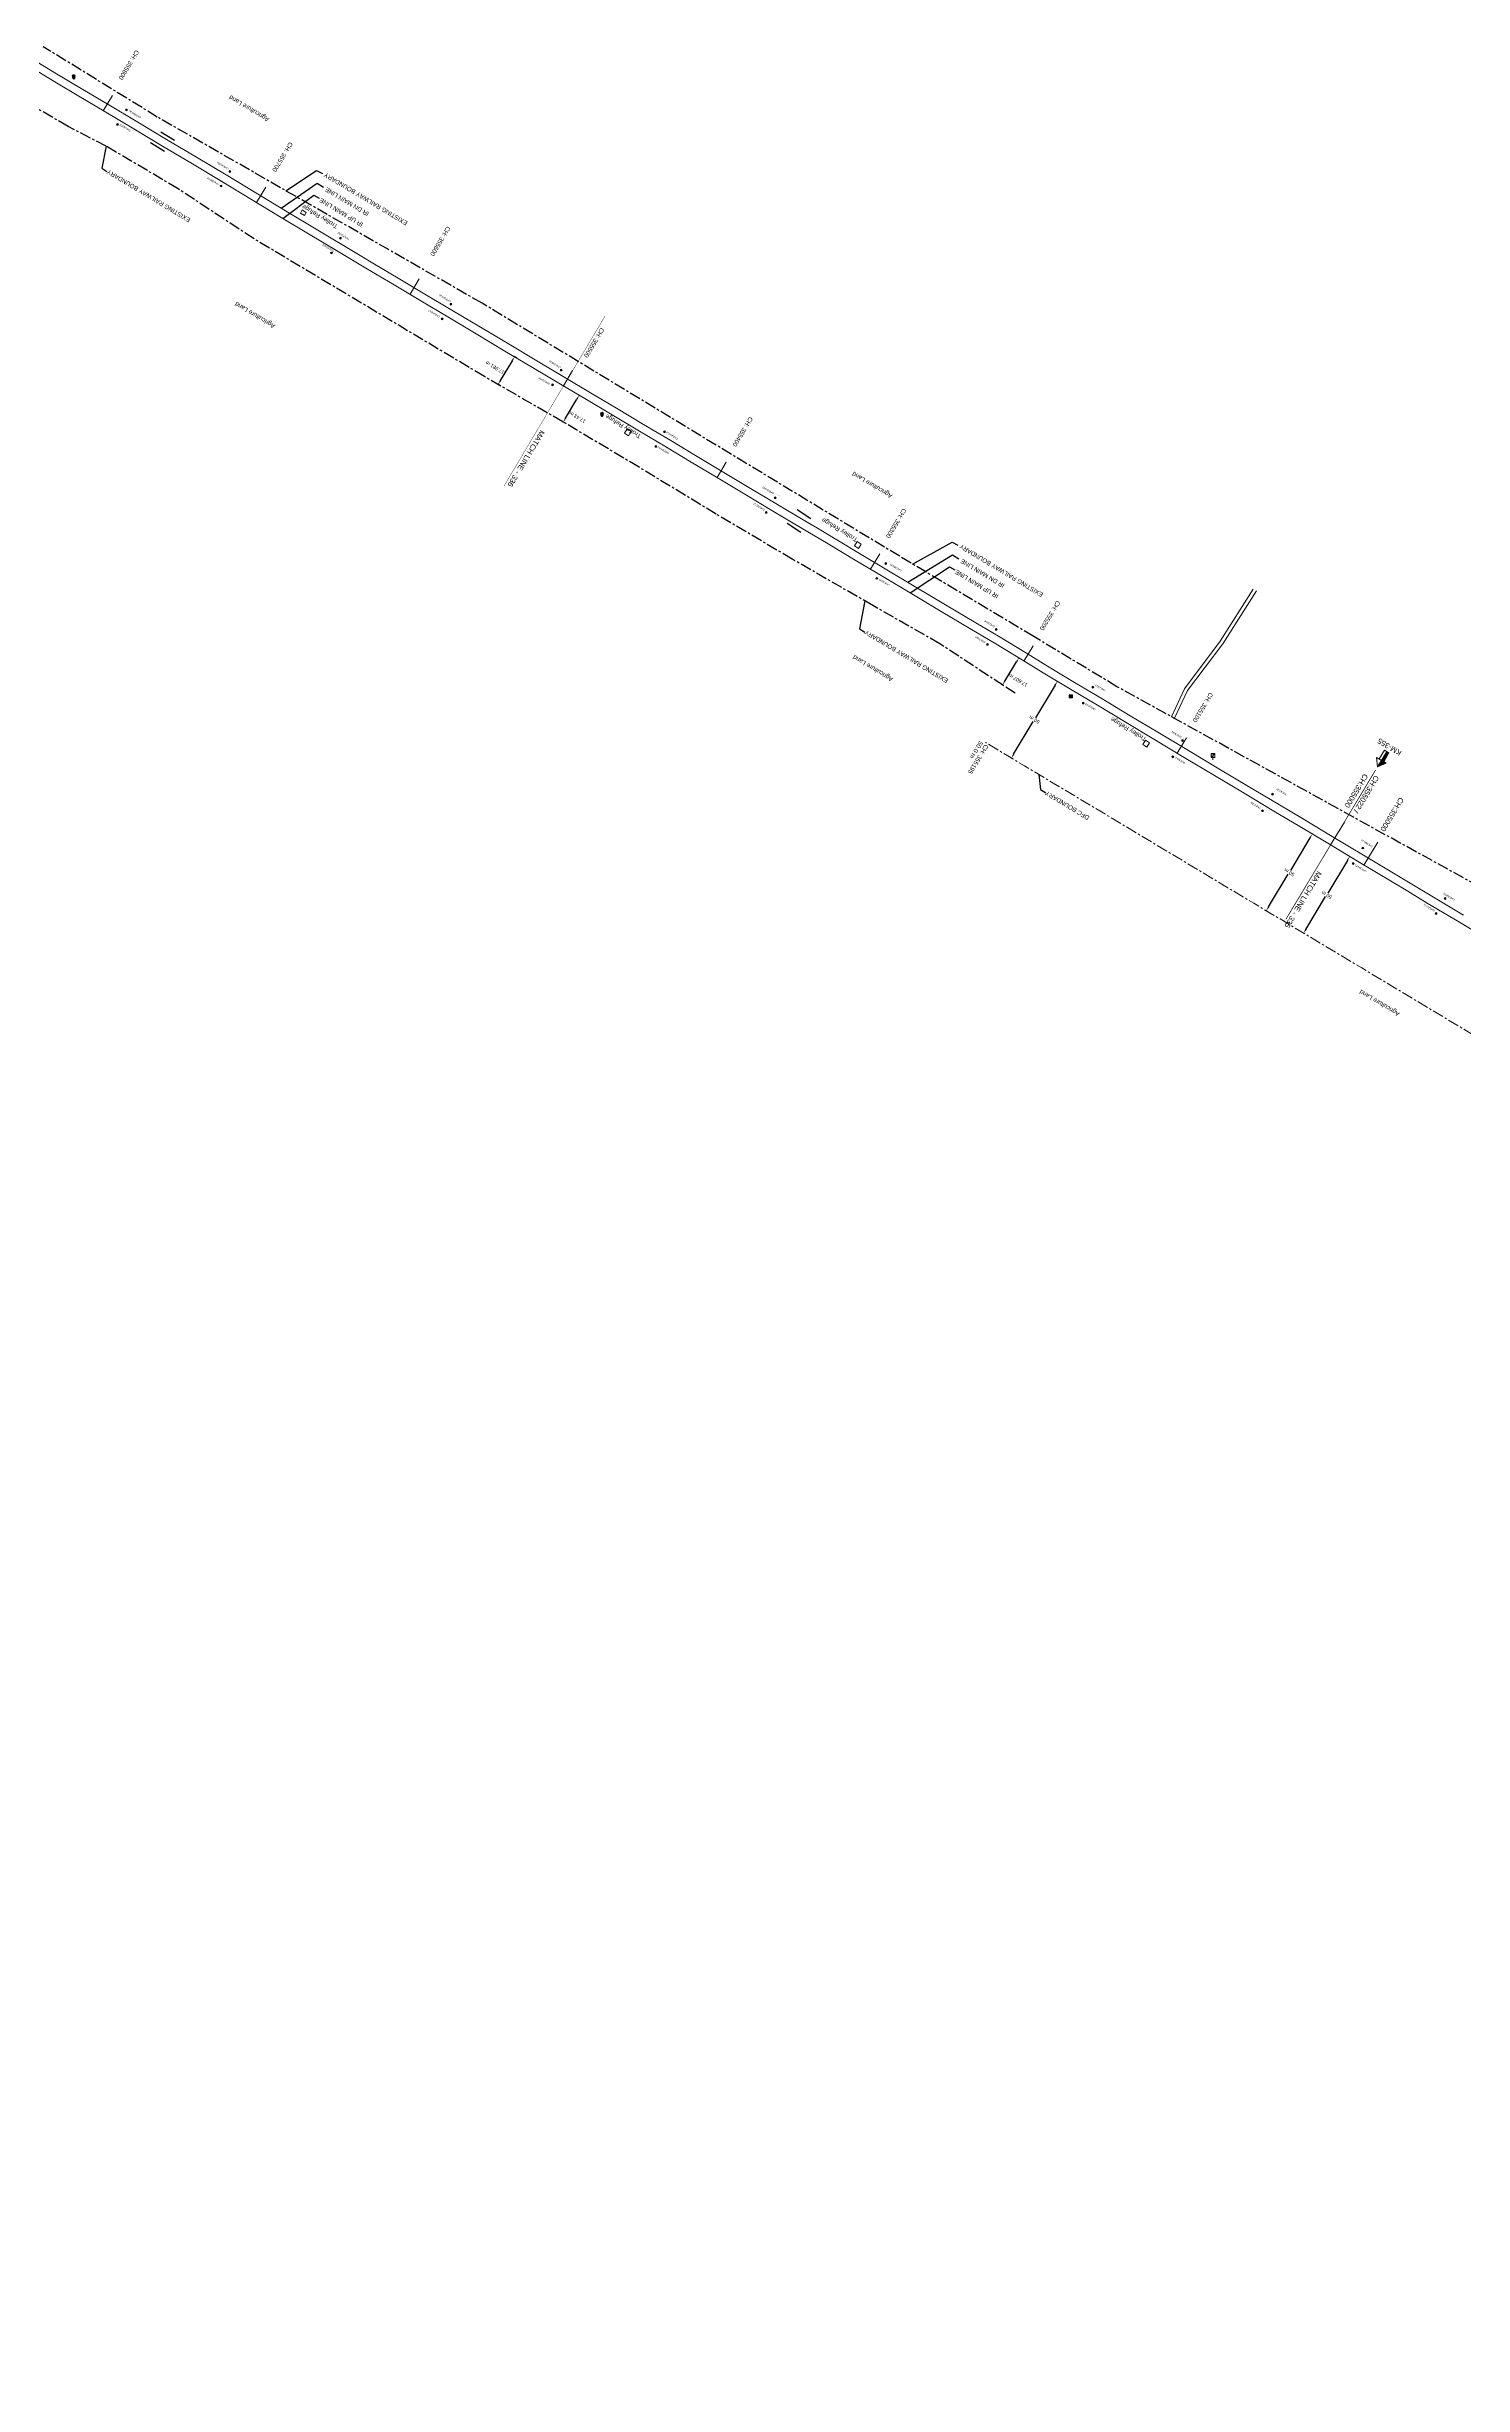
# Model space of a CAD drawing. Header units: metres. Extents: x 593168 to 611286, y 3401475 to 3412398.
# Drawn here: x 597674 to 598466, y 3408361 to 3409669 of the extents above; entities that cross this region are included whole.
import ezdxf
from ezdxf.enums import TextEntityAlignment as Align

# ---------------------------------------------------------------- set-up
doc = ezdxf.new("R2010")
doc.units = ezdxf.units.M
doc.header["$MEASUREMENT"] = 0
doc.linetypes.add('CENTER', pattern=[2, 1.25, -0.25, 0.25, -0.25])
doc.linetypes.add('PHANTOM2', pattern=[1.25, 0.625, -0.125, 0.125, -0.125, 0.125, -0.125])
doc.layers.get('Defpoints').update_dxf_attribs({"lineweight": 0})
for name, color, linetype, lineweight in [('Bench_Mark', 7, 'Continuous', 0), ('Cart Track', 34, 'Continuous', 0), ('DFCC BOUNDARY', 6, 'CENTER', 0), ('Existing IR Chainage', 7, 'Continuous', 0), ('Existing IR Track', 143, 'Continuous', 0), ('KM STONE', 7, 'Continuous', 0), ('OHE MAST', 8, 'Continuous', 0), ('OHE MAST TEXT', 8, 'Continuous', 0), ('Side Details', 251, 'Continuous', 0), ('Sign Board', 251, 'Continuous', 0), ('Text1', 251, 'Continuous', 0), ('Trolley Stand', 251, 'Continuous', 0), ('WL', 7, 'Continuous', 0)]:
    doc.layers.add(name, color=color, linetype=linetype, lineweight=lineweight)
doc.layers.add('Existing Railway Boundary', color=7, linetype='CENTER')
doc.layers.add('MATCH LINE', color=7, linetype='Continuous')
doc.styles.add('CUT-FILL', font='cut-fill.shx', dxfattribs={"height": 2})
doc.styles.get("Standard").update_dxf_attribs({"font": 'arial.ttf'})
doc.styles.add('Style-Arial', font='arial.ttf')
doc.dimstyles.new('ISO-25', dxfattribs={"dimtxt": 2.5, "dimasz": 2.5, "dimexe": 1.25, "dimexo": 0.625, "dimtad": 1, "dimtxsty": 'Standard', "dimcen": 2.5, "dimadec": 0, "dimazin": 0, "dimtfac": 1, "dimtmove": 0, "dimatfit": 3, "dimfxl": 1, "dimarcsym": 0})
doc.dimstyles.get("Standard").update_dxf_attribs({"dimtxt": 0.18, "dimasz": 0.18, "dimexe": 0.18, "dimexo": 0.0625, "dimgap": 0.09, "dimtad": 0, "dimtih": 1, "dimtoh": 1, "dimdec": 4, "dimzin": 0, "dimdsep": 46, "dimtxsty": 'Standard', "dimcen": 0.09, "dimadec": 0, "dimazin": 0, "dimtfac": 1, "dimtdec": 4, "dimtofl": 0, "dimtmove": 0, "dimatfit": 3, "dimfxl": 1, "dimtolj": 1, "dimtzin": 0, "dimarcsym": 0})

# ---------------------------------------------------------------- blocks, each defined once
blk = doc.blocks.new('SIG')
for color, points in [(1, [(-0.2, 0.4, 0.180295), (0, 0.3, -0.00255), (0, 0.3, -0.00255), (0, 0.3, 0.180295), (0.2, 0.4, -0.002654), (0.2, 0.4, 0.184495), (0.3, 0.7, 1.000001), (-0.3, 0.7, 0.184495), (-0.2, 0.4, -0.002654)]), (2, [(0.2, -0.2, -0.002654), (0.2, -0.2, 0.184495), (0.3, 0, 1.000001), (-0.3, 0, 0.184495), (-0.2, -0.2, -0.002654), (-0.2, -0.2, 0.180295), (0, -0.3, -0.00255), (0, -0.3, -0.00255), (0, -0.3, 0.180295)]), (3, [(0.2, -0.9, -0.002654), (0.2, -0.9, 0.184495), (0.3, -0.6, 1.000001), (-0.3, -0.6, 0.184495), (-0.2, -0.9, -0.002654), (-0.2, -0.9, 0.395599)])]:
    blk.add_hatch(color=color).paths.add_polyline_path(points)
for p, q in [((-0.3, 1), (-0.3, -0.9)), ((0.3, -0.9), (0.3, 1))]:
    blk.add_line(p, q)
for points in [[(-0.3, 1), (-0.8, 1, 0.198758), (-0.4, 0.4, 0.003814), (-0.3, 0.4, 0.003814)], [(-0.3, 0.3), (-0.8, 0.3, 0.198758), (-0.4, -0.2, 0.003727), (-0.3, -0.3, 0.003727)], [(0.3, 1), (0.8, 1, -0.198758), (0.4, 0.4, -0.003814), (0.3, 0.4, -0.003814)], [(0.3, 0.3), (0.8, 0.3, -0.198758), (0.4, -0.2, -0.003727), (0.3, -0.3, -0.003727)], [(-0.3, -0.3), (-0.8, -0.3, 0.198758), (-0.4, -0.9, 0.003639), (-0.3, -0.9)], [(0.3, -0.3), (0.8, -0.3, -0.198758), (0.4, -0.9, -0.003639), (0.3, -0.9)]]:
    blk.add_lwpolyline(points, format="xyb")
for centre, radius, start, end in [((0, 0.9), 0.324, 12.4049, 167.5951), ((0, 0.8), 0.357, 27.7578, 152.2422), ((0, -0.9), 0.324, 181.4572, 358.5428)]:
    blk.add_arc(centre, radius, start, end)
blk = doc.blocks.new('WL')
at = {"layer": 'WL'}
for p, q in [((1.1, 3.4), (-1.1, 3.4)), ((-1.1, 3.4), (-1.1, 1.3)), ((-1.1, 1.3), (1.1, 1.3)), ((0, 1.3), (0, 0)), ((1.1, 1.3), (1.1, 3.4))]:
    blk.add_line(p, q, dxfattribs=at)
blk.add_lwpolyline([(-1.1, 1.3), (1.1, 3.4)], dxfattribs=at)
at = {"layer": 'WL', "style": 'CUT-FILL'}
for s, p in [('W', (-0.1, 3.2)), ('L', (0.6, 2.3))]:
    blk.add_text(s, height=0.739, rotation=180, dxfattribs=at).set_placement(p)
blk = doc.blocks.new('BM')
blk.add_hatch(color=256).paths.add_polyline_path([(-0.9, 0.9), (-0.9, -0.9), (0.9, -0.9), (0.9, 0.9)])
for p, q in [((0.9, 0.9), (-0.9, 0.9)), ((-0.9, 0.9), (-0.9, -0.9)), ((0.9, -0.9), (0.9, 0.9)), ((-0.9, -0.9), (0.9, -0.9))]:
    blk.add_line(p, q)
blk = doc.blocks.new('KM POST PLAN')
h = blk.add_hatch(color=256)
h.dxf.hatch_style = 1
h.paths.add_polyline_path([(0, -8.5), (-3, -8.5), (-3, -20), (0, -20)])
h.paths.add_polyline_path([(0, -8.5), (0, 0), (-6.3, -8.5)])
for points in [[(0, 0), (-6.3, -8.5), (6.3, -8.5)], [(0, 0), (0, -20)], [(0, 0), (6.3, -8.5)], [(3, -8.5), (3, -20), (-3, -20), (-3, -8.5)]]:
    blk.add_lwpolyline(points)
at = {"style": 'Style-Arial'}
blk.add_attdef('KM-POST', text='', height=6, dxfattribs=at).set_placement((0, -26, -263.9), align=Align.MIDDLE_CENTER)
blk = doc.blocks.new('OHE MAST')
h = blk.add_hatch(color=253)
h.dxf.hatch_style = 1
edge = h.paths.add_edge_path()
edge.add_arc((0, 0), 0.514, 0, 360)
at = {"color": 253, "const_width": 0.01}
for points in [[(-1, -1.7), (0, 0)], [(-3.1, -2.2), (-2.3, -0.9), (0.3, -2.5), (-0.5, -3.8)]]:
    blk.add_lwpolyline(points, dxfattribs=at)
at = {"color": 253}
blk.add_circle((0, 0), 0.514, dxfattribs=at)
blk = doc.blocks.new('*D75')
at = {"layer": 'Defpoints', "color": 0, "linetype": 'ByBlock', "ltscale": 5, "transparency": 16777216}
for p in [(598402.8, 3409216.4), (598377.1, 3409173.6), (598377.2, 3409173.5)]:
    blk.add_point(p, dxfattribs=at)
at = {"layer": 'DFCC BOUNDARY', "color": 0, "linetype": 'ByBlock', "lineweight": -2, "ltscale": 5, "transparency": 16777216}
for p, q in [((598401.7, 3409214.2), (598390.7, 3409195.9)), ((598402.9, 3409216.4), (598403.1, 3409216.3)), ((598378.5, 3409175.6), (598389.5, 3409194)), ((598377.2, 3409173.5), (598377.3, 3409173.4))]:
    blk.add_line(p, q, dxfattribs=at)
at = {"layer": 'DFCC BOUNDARY', "color": 0, "linetype": 'ByBlock', "ltscale": 5, "transparency": 16777216}
for points in [[(598401.3, 3409214.4), (598402, 3409214), (598403, 3409216.4)], [(598378.1, 3409175.9), (598378.9, 3409175.4), (598377.2, 3409173.5)]]:
    blk.add_solid(points, dxfattribs=at)
at = {"layer": 'DFCC BOUNDARY', "color": 0, "linetype": 'ByBlock', "ltscale": 5, "transparency": 16777216, "insert": (598390.1, 3409194.9), "char_height": 2, "attachment_point": 5, "rotation": 149, "style": 'Style-Arial'}
blk.add_mtext('\\A1;50 m', dxfattribs=at)
blk = doc.blocks.new('TerminatorOpen_0.5')
at = {"color": 0, "linetype": 'ByBlock', "lineweight": -2}
for q in [(-1, 0.25), (-1, 0), (-1, -0.25)]:
    blk.add_line((0, 0), q, dxfattribs=at)
blk = doc.blocks.new('*D76')
at = {"layer": 'Defpoints', "color": 0, "linetype": 'ByBlock', "ltscale": 5, "transparency": 16777216}
for p in [(598382, 3409228.9), (598382.4, 3409228.7), (598356.7, 3409185.8)]:
    blk.add_point(p, dxfattribs=at)
at = {"layer": 'DFCC BOUNDARY', "color": 0, "linetype": 'ByBlock', "lineweight": -2, "ltscale": 5, "transparency": 16777216}
for p, q in [((598380.7, 3409226.8), (598369.8, 3409208.5)), ((598382.3, 3409228.8), (598381.9, 3409229)), ((598357.6, 3409188.2), (598368.6, 3409206.5)), ((598356.6, 3409185.9), (598356.2, 3409186.1))]:
    blk.add_line(p, q, dxfattribs=at)
at = {"layer": 'DFCC BOUNDARY', "color": 0, "linetype": 'ByBlock', "ltscale": 5, "transparency": 16777216}
for points in [[(598380.4, 3409227), (598381.1, 3409226.6), (598382, 3409228.9)], [(598357.3, 3409188.4), (598358, 3409188), (598356.3, 3409186)]]:
    blk.add_solid(points, dxfattribs=at)
at = {"layer": 'DFCC BOUNDARY', "color": 0, "linetype": 'ByBlock', "ltscale": 5, "transparency": 16777216, "insert": (598369.2, 3409207.5), "char_height": 2, "attachment_point": 5, "rotation": 149, "style": 'Style-Arial'}
blk.add_mtext('\\A1;50 m', dxfattribs=at)
blk = doc.blocks.new('*D77')
at = {"layer": 'Defpoints', "color": 0, "linetype": 'ByBlock', "ltscale": 5, "transparency": 16777216}
for p in [(598217.3, 3409327.8), (598217.9, 3409327.4), (598208.1, 3409312.8)]:
    blk.add_point(p, dxfattribs=at)
at = {"layer": 'DFCC BOUNDARY', "color": 0, "linetype": 'ByBlock', "lineweight": -2, "ltscale": 5, "transparency": 16777216}
for p, q in [((598210, 3409314.5), (598216.6, 3409325.3)), ((598217.4, 3409327.7), (598218, 3409327.3)), ((598208.2, 3409312.7), (598208.8, 3409312.3))]:
    blk.add_line(p, q, dxfattribs=at)
at = {"layer": 'DFCC BOUNDARY', "color": 0, "linetype": 'ByBlock', "ltscale": 5, "transparency": 16777216}
for points in [[(598216.3, 3409325.5), (598217, 3409325), (598217.9, 3409327.4)], [(598209.7, 3409314.7), (598210.4, 3409314.3), (598208.7, 3409312.4)]]:
    blk.add_solid(points, dxfattribs=at)
at = {"layer": 'DFCC BOUNDARY', "color": 0, "linetype": 'ByBlock', "ltscale": 5, "transparency": 16777216, "insert": (598217.5, 3409315), "char_height": 2, "attachment_point": 5, "rotation": 149, "style": 'Style-Arial'}
blk.add_mtext('\\A1;17.607 m', dxfattribs=at)
blk = doc.blocks.new('*D86')
at = {"layer": 'Defpoints', "color": 0, "linetype": 'ByBlock', "ltscale": 5, "transparency": 16777216}
for p in [(597971.7, 3409474.5), (597972, 3409474.4), (597962.8, 3409459.5)]:
    blk.add_point(p, dxfattribs=at)
at = {"layer": 'DFCC BOUNDARY', "color": 0, "linetype": 'ByBlock', "lineweight": -2, "ltscale": 5, "transparency": 16777216}
for p, q in [((597964.4, 3409461.5), (597970.7, 3409472.2)), ((597971.8, 3409474.5), (597972.1, 3409474.3)), ((597962.9, 3409459.5), (597963.2, 3409459.3))]:
    blk.add_line(p, q, dxfattribs=at)
at = {"layer": 'DFCC BOUNDARY', "color": 0, "linetype": 'ByBlock', "ltscale": 5, "transparency": 16777216}
for points in [[(597970.4, 3409472.4), (597971.1, 3409472), (597972, 3409474.4)], [(597964, 3409461.7), (597964.7, 3409461.3), (597963.1, 3409459.4)]]:
    blk.add_solid(points, dxfattribs=at)
at = {"layer": 'DFCC BOUNDARY', "color": 0, "linetype": 'ByBlock', "ltscale": 5, "transparency": 16777216, "insert": (597971, 3409462.1), "char_height": 2, "attachment_point": 5, "rotation": 149, "style": 'Style-Arial'}
blk.add_mtext('\\A1;17.43 m', dxfattribs=at)
blk = doc.blocks.new('*D87')
at = {"layer": 'Defpoints', "color": 0, "linetype": 'ByBlock', "ltscale": 5, "transparency": 16777216}
for p in [(597935.8, 3409495.9), (597937.2, 3409495.1), (597928, 3409479.6)]:
    blk.add_point(p, dxfattribs=at)
at = {"layer": 'DFCC BOUNDARY', "color": 0, "linetype": 'ByBlock', "lineweight": -2, "ltscale": 5, "transparency": 16777216}
for p, q in [((597927.9, 3409482.6), (597934.6, 3409493.7)), ((597937.1, 3409495.1), (597935.7, 3409496)), ((597927.9, 3409479.7), (597926.5, 3409480.5))]:
    blk.add_line(p, q, dxfattribs=at)
at = {"layer": 'DFCC BOUNDARY', "color": 0, "linetype": 'ByBlock', "ltscale": 5, "transparency": 16777216}
for points in [[(597934.2, 3409494), (597934.9, 3409493.5), (597935.8, 3409495.9)], [(597927.6, 3409482.8), (597928.3, 3409482.4), (597926.6, 3409480.4)]]:
    blk.add_solid(points, dxfattribs=at)
at = {"layer": 'DFCC BOUNDARY', "color": 0, "linetype": 'ByBlock', "ltscale": 5, "transparency": 16777216, "insert": (597924.9, 3409489.9), "char_height": 2, "attachment_point": 5, "rotation": 149, "style": 'Style-Arial'}
blk.add_mtext('\\A1;17.981 m', dxfattribs=at)
blk = doc.blocks.new('*D96')
at = {"layer": 'Defpoints', "color": 0, "linetype": 'ByBlock', "ltscale": 5, "transparency": 16777216}
for p in [(598239, 3409314.6), (598239.4, 3409314.3), (598213.3, 3409271.7)]:
    blk.add_point(p, dxfattribs=at)
at = {"layer": 'DFCC BOUNDARY', "color": 0, "linetype": 'ByBlock', "lineweight": -2, "ltscale": 5, "transparency": 16777216}
for p, q in [((598238.2, 3409312.2), (598227.2, 3409293.9)), ((598239.1, 3409314.5), (598239.5, 3409314.3)), ((598215, 3409273.6), (598226, 3409291.9)), ((598213.4, 3409271.6), (598213.9, 3409271.4))]:
    blk.add_line(p, q, dxfattribs=at)
at = {"layer": 'DFCC BOUNDARY', "color": 0, "linetype": 'ByBlock', "ltscale": 5, "transparency": 16777216}
for points in [[(598237.8, 3409312.4), (598238.5, 3409312), (598239.4, 3409314.3)], [(598214.7, 3409273.8), (598215.4, 3409273.4), (598213.8, 3409271.4)]]:
    blk.add_solid(points, dxfattribs=at)
at = {"layer": 'DFCC BOUNDARY', "color": 0, "linetype": 'ByBlock', "ltscale": 5, "transparency": 16777216, "insert": (598226.6, 3409292.9), "char_height": 2, "attachment_point": 5, "rotation": 149, "style": 'Style-Arial'}
blk.add_mtext('\\A1;50 m', dxfattribs=at)

msp = doc.modelspace()

# ---------------------------------------------------------------- linework, layer by layer
at = {"layer": 'Cart Track'}
for points in [[(598303.2655, 3409294.5431, 257.4926), (598310.5003, 3409310.2183, 257.3297), (598330.4541, 3409336.8908, 257.4247), (598348.9748, 3409365.8965, 257.6206)], [(598350.8481, 3409364.9334, 257.4627), (598331.9477, 3409335.2657, 257.4627), (598312.3022, 3409309.1348, 257.2137), (598304.9098, 3409293.6652, 257.3697)]]:
    msp.add_polyline3d(points, dxfattribs=at)
at = {"layer": 'DFCC BOUNDARY', "ltscale": 5, "flags": 128}
msp.add_lwpolyline([(599034.2889, 3408774.4779), (599035.314, 3408776.1476), (599028.2045, 3408780.6721), (599011.0516, 3408791.5882), (598994.5936, 3408802.1506), (598977.7185, 3408812.9804), (598962.5714, 3408822.4859), (598947.2971, 3408832.0713), (598926.7622, 3408844.5432), (598906.2585, 3408856.9956), (598887.153, 3408868.4112), (598867.2768, 3408880.2872), (598852.6381, 3408889.0245), (598837.8447, 3408897.8541), (598820.6755, 3408908.1071), (598803.345, 3408918.4564), (598785.8066, 3408928.9353), (598767.3213, 3408939.9799), (598751.1609, 3408949.6427), (598735.0559, 3408959.2725), (598717.2775, 3408969.9167), (598700.1199, 3408980.1891), (598684.4814, 3408989.5309), (598668.6065, 3408999.0139), (598650.8741, 3409009.5539), (598626.2219, 3409024.2777), (598601.2841, 3409039.1719), (598587.2388, 3409047.5843), (598573.2091, 3409055.9873), (598554.68, 3409067.0468), (598537.1295, 3409077.5221), (598521.883, 3409086.637), (598506.5174, 3409095.8233), (598472.7956, 3409116.1014), (598438.5772, 3409136.6783), (598420.6658, 3409147.4189), (598409.6984, 3409153.9956), (598383.4299, 3409169.7715), (598364.044, 3409181.413), (598349.3068, 3409190.2371), (598334.839, 3409198.8999), (598318.2232, 3409208.8512), (598301.6649, 3409218.7564), (598284.6686, 3409228.9599), (598267.72, 3409239.1347), (598252.1969, 3409248.4361), (598237.094, 3409257.4659), (598221.0404, 3409267.0754), (598205.6118, 3409276.3111), (598199.2586, 3409280.1943)], dxfattribs=at)
at = {"layer": 'Existing IR Chainage', "color": 7, "linetype": 'Continuous', "lineweight": 13, "flags": 128}
for points in [[(597710.8854, 3409642.1279), (597705.746, 3409633.5496)], [(597796.7364, 3409590.7282), (597791.5437, 3409582.1821)], [(597882.4731, 3409539.4414), (597877.3609, 3409530.8469)], [(597968.3308, 3409488.1779), (597963.2207, 3409479.5822)], [(598054.2354, 3409436.9307), (598049.1, 3409428.3501)], [(598140.0802, 3409385.676), (598134.9603, 3409377.0861)], [(598225.944, 3409334.2037), (598220.7289, 3409325.6713)], [(598311.6086, 3409282.7686), (598306.4616, 3409274.195)], [(598399.9666, 3409235.6606), (598392.2442, 3409222.8011)], [(598399.9666, 3409235.6606), (598392.2442, 3409222.8011)], [(598399.9666, 3409235.6606), (598392.2442, 3409222.8011)], [(598418.6357, 3409224.4494), (598410.913, 3409211.5902)]]:
    msp.add_lwpolyline(points, dxfattribs=at)
at = {"layer": 'Existing IR Track', "flags": 128}
for points in [[(598466.588, 3409183.5376), (598448.8286, 3409194.1764), (598431.1768, 3409204.7508), (598411.6322, 3409216.5229), (598392.2573, 3409228.1927), (598377.456, 3409237.0303), (598362.6734, 3409245.8565), (598346.3439, 3409255.5938), (598329.85, 3409265.4291), (598312.8089, 3409275.638), (598295.7023, 3409285.8764), (598280.2582, 3409295.1394), (598264.8672, 3409304.3609), (598249.1072, 3409313.7548), (598233.8677, 3409322.8384), (598222.0918, 3409330.0625), (598206.4339, 3409339.6679), (598193.8045, 3409347.1376), (598176.8849, 3409357.1447), (598160.3482, 3409367.0213), (598144.0203, 3409376.7731), (598128.7259, 3409385.9496), (598105.3021, 3409399.9826), (598098.2361, 3409404.1857), (598082.9631, 3409413.2707), (598066.9436, 3409422.8371), (598051.0471, 3409432.33), (598037.0514, 3409440.7188), (598023.1927, 3409449.0253), (598007.9974, 3409458.0709), (597992.7751, 3409467.1326), (597978.3604, 3409475.6785), (597963.9005, 3409484.2499), (597948.2306, 3409493.6076), (597932.7296, 3409502.8645), (597916.7228, 3409512.4558), (597900.8225, 3409521.9833), (597885.7325, 3409530.955), (597870.7925, 3409539.8375), (597857.4755, 3409547.7863), (597849.518, 3409552.5387), (597823.9866, 3409567.7716), (597808.6812, 3409576.9033), (597774.5789, 3409597.5996), (597757.8457, 3409607.5392), (597741.1193, 3409617.4747), (597725.0518, 3409627.122), (597708.923, 3409636.8062), (597694.3763, 3409645.4766), (597679.7048, 3409654.2212), (597665.2543, 3409662.8913)], [(598498.5625, 3409158.9508), (598464.3176, 3409179.5435), (598446.3798, 3409190.3001), (598435.4123, 3409196.8767), (598409.1725, 3409212.6355), (598389.7574, 3409224.2945), (598374.9926, 3409233.1351), (598360.5248, 3409241.7979), (598343.9134, 3409251.7465), (598327.3666, 3409261.6449), (598310.4041, 3409271.8281), (598293.4554, 3409282.003), (598277.8962, 3409291.326), (598262.7522, 3409300.3804), (598246.7208, 3409309.9767), (598231.4906, 3409319.0936), (598219.7098, 3409326.2942), (598204.073, 3409335.8515), (598191.4091, 3409343.3441), (598174.4796, 3409353.3602), (598157.9897, 3409363.2749), (598141.7715, 3409373.0263), (598126.3612, 3409382.2114), (598111.2816, 3409391.1995), (598095.8475, 3409400.404), (598080.7087, 3409409.4324), (598064.5761, 3409419.0877), (598048.7603, 3409428.5534), (598034.6911, 3409436.9832), (598020.8825, 3409445.2568), (598005.6403, 3409454.3404), (597990.4804, 3409463.375), (597976.0235, 3409471.9709), (597961.5769, 3409480.5593), (597945.8888, 3409489.8998), (597930.4125, 3409499.1141), (597914.3781, 3409508.7407), (597898.5964, 3409518.2157), (597883.398, 3409527.2559), (597868.479, 3409536.13), (597852.6989, 3409545.5343), (597837.1119, 3409554.8234), (597820.5926, 3409564.6745), (597805.2995, 3409573.8238), (597772.1911, 3409593.9409), (597755.6154, 3409603.8093), (597738.8262, 3409613.8047), (597722.8025, 3409623.3683), (597706.2808, 3409633.2292), (597692.1268, 3409641.7093), (597679.5832, 3409649.2245), (597663.024, 3409659.1644)]]:
    msp.add_lwpolyline(points, dxfattribs=at)
at = {"layer": 'Existing Railway Boundary', "ltscale": 5}
for points in [[(600068.3432, 3408361.2078), (600130.6112, 3408459.8878), (599836.1292, 3408634.1143), (599768.1577, 3408518.5779), (599661.815, 3408580.4349), (599612.2027, 3408612.2329), (599553.6452, 3408693.0476), (599543.655, 3408685.9527), (599543.655, 3408683.2921), (599530.154, 3408666.7376), (599508.5547, 3408629.4251), (598272.8019, 3409311.3517), (598226.2603, 3409339.3887), (598151.2488, 3409384.2728), (597917.699, 3409525.8316), (597735.9935, 3409630.0193), (597672.2472, 3409669.316)], [(598215.7865, 3409307.7253), (598209.3369, 3409311.9401), (598173.7766, 3409335.3315), (598136.1629, 3409356.8003), (598091.1873, 3409382.7001), (598048.514, 3409407.9456), (598005.4691, 3409434.1114), (597962.8273, 3409459.5382), (597918.9485, 3409484.8446), (597790.1224, 3409561.8433), (597747.643, 3409589.8534), (597707.4691, 3409613.6881), (597686.2089, 3409624.649), (597656.9069, 3409641.7433)]]:
    msp.add_lwpolyline(points, dxfattribs=at)
at = {"layer": 'MATCH LINE', "linetype": 'PHANTOM2', "ltscale": 15}
for points, const_width in [([(597986.4046, 3409518.5799), (597929.992, 3409423.688)], 0.2), ([(598417.4003, 3409264.6553), (598367.2234, 3409181.1789)], 0.4)]:
    msp.add_lwpolyline(points, dxfattribs=dict(at, const_width=const_width))
at = {"layer": 'Trolley Stand'}
for points in [[(597818.2709, 3409574.9034, 258.8123), (597819.2986, 3409576.6819, 258.7513), (597817.1108, 3409578.0908, 258.7423), (597816.0826, 3409576.3115, 258.7423)], [(597999.6034, 3409451.6968, 258.8892), (597997.2559, 3409453.0947, 258.8702), (597998.7494, 3409455.6601, 258.9322), (598001.0969, 3409454.2621, 258.9322)], [(598128.2896, 3409388.7331, 259.1602), (598129.7407, 3409391.0922, 258.9972), (598127.4046, 3409392.4862, 258.9572), (598125.951, 3409390.1231, 258.9572)], [(598289.4059, 3409277.5151, 259.3481), (598287.1724, 3409278.9689, 259.3181), (598288.7165, 3409281.4804, 259.4461), (598290.9501, 3409280.0265, 259.4461)]]:
    msp.add_polyline3d(points, close=True, dxfattribs=at)

# ---------------------------------------------------------------- block references
at = {"layer": 'Bench_Mark'}
msp.add_blockref('BM', (598247.007, 3409305.948, 258.891), dxfattribs=at)
at = {"layer": 'KM STONE', "xscale": 0.5, "yscale": 0.5, "zscale": 0.5, "rotation": 148.9903102435466}
msp.add_blockref('KM POST PLAN', (598418.5043, 3409266.492), dxfattribs=at).add_auto_attribs({'KM-POST': 'KM-355'})
at = {"layer": 'OHE MAST', "rotation": 180}
for p in [(597718.6954, 3409633.9864), (597718.6954, 3409633.9864), (597713.7144, 3409625.8917), (597713.7144, 3409625.8917), (597776.6265, 3409599.5334), (597776.6265, 3409599.5334), (597771.6455, 3409591.4386), (597771.6455, 3409591.4386), (597838.3968, 3409562.2161), (597838.3968, 3409562.2161), (597833.4895, 3409553.9589), (597833.4895, 3409553.9589), (597895.3736, 3409517.0566), (597895.3736, 3409517.0566), (597900.2469, 3409525.2959), (597900.2469, 3409525.2959), (597957.1169, 3409480.2487), (597957.1169, 3409480.2487), (597961.982, 3409488.4795), (597961.982, 3409488.4795), (598019.7309, 3409453.9442), (598019.7309, 3409453.9442), (598014.8404, 3409445.7609), (598014.8404, 3409445.7609), (598081.5724, 3409417.037), (598081.5724, 3409417.037), (598076.6267, 3409408.8648), (598076.6267, 3409408.8648), (598138.5064, 3409371.9649), (598138.5064, 3409371.9649), (598143.4266, 3409380.2683), (598143.4266, 3409380.2683), (598200.3182, 3409335.0172), (598200.3182, 3409335.0172), (598205.184, 3409343.3958), (598205.184, 3409343.3958), (598259.3558, 3409311.1212), (598259.3558, 3409311.1212), (598253.9486, 3409302.1875), (598253.9486, 3409302.1875), (598309.5036, 3409281.2185), (598309.5036, 3409281.2185), (598304.0447, 3409272.0772), (598304.0447, 3409272.0772), (598354.2272, 3409241.9847), (598354.2272, 3409241.9847), (598359.794, 3409251.2053), (598359.794, 3409251.2053), (598410.2834, 3409221.1082), (598410.2834, 3409221.1082), (598404.976, 3409212.3858), (598404.976, 3409212.3858), (598456.3015, 3409192.828), (598456.3015, 3409192.828), (598451.2618, 3409184.4711), (598451.2618, 3409184.4711)]:
    msp.add_blockref('OHE MAST', p, dxfattribs=at)
at = {"layer": 'Sign Board'}
for p, xscale, yscale, zscale in [((597689.2676, 3409652.4017, 258.6633), 0.9997078270086153, 0.9997078270086153, 0.9997078270086153), ((597984.7522, 3409463.635, 258.8493), 0.9997078269580061, 0.9997078269580061, 0.9997078269580061)]:
    msp.add_blockref('SIG', p, dxfattribs=dict(at, xscale=xscale, yscale=yscale, zscale=zscale))
at = {"layer": 'WL', "xscale": 0.9997078269580061, "yscale": 0.9997078269580061, "zscale": 0.9997078269580061}
msp.add_blockref('WL', (598326.4988, 3409270.4886, 259.3621), dxfattribs=at)

# ---------------------------------------------------------------- texts
at = {"layer": 'DFCC BOUNDARY', "linetype": 'Continuous', "ltscale": 5}
msp.add_text('DFC BOUNDARY', height=2.5, rotation=149, dxfattribs=at).set_placement((598233.0021, 3409252.0651, 613.7163), align=Align.MIDDLE_RIGHT)
at = {"layer": 'DFCC BOUNDARY', "char_height": 2.5, "attachment_point": 4, "rotation": 238.5663087, "line_spacing_factor": 0.60036, "style": 'Style-Arial'}
for s, insert in [('CH: 355195', (598200.0129, 3409278.7134)), ('50.0 m', (598196.8699, 3409280.5064))]:
    msp.add_mtext(s, dxfattribs=dict(at, insert=insert))
at = {"layer": 'Existing IR Chainage', "color": 7, "lineweight": 0, "attachment_point": 6, "style": 'Style-Arial'}
for s, insert, char_height, rotation, line_spacing_factor in [('CH: 355800', (597715.3101, 3409651.1344), 2.5, 239.0729016, 0.60036), ('CH: 355700', (597801.2169, 3409599.707), 2.5, 238.7166844, 0.60036), ('CH: 355600', (597889.5207, 3409552.5225), 2.5, 239.2551181, 0.60036), ('CH: 355500', (597975.5668, 3409495.7302), 2.5, 239.2687968, 0.60036), ('CH: 355400', (598058.6558, 3409445.9393), 2.5, 239.0997078, 0.60036), ('CH: 355300', (598144.4843, 3409394.6925), 2.5, 239.2034339, 0.60036), ('CH: 355200', (598230.4481, 3409343.1708), 2.5, 238.5663087, 0.60036), ('CH: 355100', (598316.0413, 3409291.7712), 2.5, 239.0220262, 0.60036), ('CH:355000', (598401.2066, 3409243.9952), 3, 239.0145144, 0.6003), ('CH:355022 /', (598406.154, 3409241.1248), 3, 239.0145144, 0.6003), ('CH:355000', (598421.2037, 3409230.7861), 3, 239.0125063, 0.6003)]:
    msp.add_mtext(s, dxfattribs=dict(at, insert=insert, char_height=char_height, rotation=rotation, line_spacing_factor=line_spacing_factor))
at = {"layer": 'Existing IR Track', "color": 7, "lineweight": -3}
for s, p in [('IR UP MAIN LINE', (597826.9688, 3409583.8244)), ('IR DN MAIN LINE', (597830.1274, 3409589.8383)), ('IR UP MAIN LINE', (598182.421, 3409375.9338)), ('IR DN MAIN LINE', (598185.5795, 3409381.9478))]:
    msp.add_text(s, height=2.5, rotation=149, dxfattribs=at).set_placement(p, align=Align.MIDDLE_RIGHT)
at = {"layer": 'Existing Railway Boundary', "linetype": 'Continuous', "ltscale": 5}
for p in [(597708.76, 3409600.7789, -523.9387), (597830.2343, 3409599.0704, -523.9387), (598185.6865, 3409391.1798, -523.9387), (598132.609, 3409343.1108, -523.9387)]:
    msp.add_text('EXISTING RAILWAY BOUNDARY', height=2.5, rotation=149, dxfattribs=at).set_placement(p, align=Align.RIGHT)
at = {"layer": 'MATCH LINE', "linetype": 'Continuous'}
for s, p in [('MATCH LINE - 336', (597950.2783, 3409455.1705)), ('MATCH LINE - 335', (598384.866, 3409208.4689))]:
    msp.add_text(s, height=3, rotation=239.0346667, dxfattribs=at).set_placement(p)
at = {"layer": 'OHE MAST TEXT'}
for s, p in [('OHE355/23', (597721.4342, 3409622.572, 258.281)), ('OHE355/26', (597726.9256, 3409630.1167, 258.269)), ('OHE355/22', (597775.9434, 3409601.3533, 258.416)), ('OHE355/23', (597770.5067, 3409592.6904, 258.428)), ('OHE355/19', (597834.9307, 3409555.3419, 258.403)), ('OHE355/20', (597843.5283, 3409562.0512, 258.507)), ('OHE355/17', (597894.1087, 3409518.6359, 258.506)), ('OHE355/18', (597900.298, 3409527.1521, 258.558)), ('OHE355/16', (597961.7833, 3409490.2282, 258.629)), ('OHE355/15', (597955.799, 3409480.8806, 258.547)), ('OHE355/14', (598027.2711, 3409450.3568, 258.654)), ('OHE355/13', (598022.4616, 3409442.1151, 258.623)), ('OHE355/11', (598075.9554, 3409410.5414, 258.679)), ('OHE355/12', (598081.0124, 3409419.7192, 258.712)), ('OHE355/10', (598152.3508, 3409376.5766, 258.879)), ('OHE355/9', (598145.6521, 3409368.4646, 258.78)), ('OHE355/8', (598204.6244, 3409345.2959, 259.001)), ('OHE355/7', (598199.3107, 3409336.4698, 258.962)), ('OHE355/6', (598266.6023, 3409309.329, 259.146)), ('OHE355/5', (598260.933, 3409298.8777, 259.034)), ('OHE355/4', (598309.2841, 3409283.1951, 259.411)), ('OHE355/3', (598311.1026, 3409268.9137, 259.337)), ('OHE355/1', (598353.3003, 3409243.7751, 259.481)), ('OHE355/2', (598368.0023, 3409251.205, 259.507)), ('OHE355/34', (598416.0265, 3409222.1781, 259.608)), ('OHE354/33', (598412.4748, 3409208.2614, 259.779)), ('OHE354/32', (598461.8777, 3409192.3921, 259.474)), ('OHE354/31', (598450.7637, 3409186.2611, 259.645))]:
    msp.add_text(s, height=1, rotation=149, dxfattribs=at).set_placement(p)
at = {"layer": 'Side Details'}
for p in [(597798.85, 3409629.2668, 258.8123), (597802.1376, 3409513.7131, 258.8123), (598147.4113, 3409418.6969, 258.8123), (598147.7859, 3409316.1457, 258.8123), (598431.1666, 3409128.9207, 258.8123)]:
    msp.add_text('Agriculture Land', height=2.5, rotation=149, dxfattribs=at).set_placement(p)
at = {"layer": 'Text1'}
for p in [(597837.2984, 3409569.5384, 258.7773), (598006.9425, 3409452.2125), (598128.0061, 3409394.2561, -0.5208), (598289.5956, 3409282.7504, 258.8123)]:
    msp.add_text('Trolley Refuge', height=2.5, rotation=149, dxfattribs=at).set_placement(p)

# ---------------------------------------------------------------- dimensions: what is measured, and where the dimension line sits
at = {"layer": 'DFCC BOUNDARY', "color": 7, "linetype": 'ByBlock', "ltscale": 5}
for base, p1, p2, angle, picture, middle in [((597935.8314, 3409495.8878), (597927.9801, 3409479.6358), (597937.1787, 3409495.0856), 59.2311089, '*D87', (597924.8736, 3409489.9079)), ((597972, 3409474.3629), (597962.8273, 3409459.5382), (597971.7344, 3409474.5208), 59.2687968, '*D86', (597971.0368, 3409462.1209)), ((598217.923, 3409327.3863), (598208.0684, 3409312.7745), (598217.2505, 3409327.7973), 58.5663908, '*D77', (598217.509, 3409314.9518))]:
    dim = msp.add_linear_dim(base=base, p1=p1, p2=p2, angle=angle, dimstyle='Standard', override={"dimtxt": 2, "dimasz": 2.5, "dimexe": 0.125, "dimexo": 0.125, "dimgap": 0.125, "dimtad": 1, "dimtih": 0, "dimtoh": 0, "dimdec": 3, "dimzin": 11, "dimpost": ' m', "dimtxsty": 'Style-Arial', "dimsah": 1, "dimadec": 4, "dimazin": 3, "dimtmove": 2, "dimatfit": 1, "dimldrblk": 'TerminatorOpen_0.5', "dimfrac": 2, "dimtzin": 11}, dxfattribs=at)
    dim.commit()
    dim.dimension.update_dxf_attribs({"geometry": picture, "text_midpoint": middle, "dimtype": 129, "text_rotation": 149})
at = {"layer": 'DFCC BOUNDARY', "linetype": 'ByBlock', "ltscale": 5}
for p1, p2, distance, picture, middle in [((598213.3261, 3409271.6933), (598239.0071, 3409314.5942), -0.5029, '*D96', (598226.5981, 3409292.8854)), ((598356.6754, 3409185.8251), (598382.3612, 3409228.7231), 0.4087, '*D76', (598369.1677, 3409207.484)), ((598402.8384, 3409216.4392), (598377.0974, 3409173.5743), 0.1423, '*D75', (598390.0899, 3409194.9334))]:
    dim = msp.add_aligned_dim(p1=p1, p2=p2, distance=distance, dimstyle='Standard', override={"dimtxt": 2, "dimasz": 2.5, "dimexe": 0.125, "dimexo": 0.125, "dimgap": 0.125, "dimtad": 1, "dimtih": 0, "dimtoh": 0, "dimdec": 3, "dimzin": 11, "dimpost": ' m', "dimtxsty": 'Style-Arial', "dimsah": 1, "dimadec": 4, "dimazin": 3, "dimtmove": 2, "dimatfit": 1, "dimldrblk": 'TerminatorOpen_0.5', "dimfrac": 2, "dimtzin": 11}, dxfattribs=at)
    dim.commit()
    dim.dimension.update_dxf_attribs({"geometry": picture, "text_midpoint": middle, "text_rotation": 149})

# ---------------------------------------------------------------- leaders
at = {"layer": 'DFCC BOUNDARY', "linetype": 'Continuous', "lineweight": 0, "ltscale": 5}
msp.add_leader([(598229.0672, 3409262.2706), (598230.043, 3409253.8477), (598233.0021, 3409252.0651)], dimstyle='ISO-25', override={"dimtxt": 3, "dimasz": 2.5, "dimgap": 0.625, "dimtad": 0, "dimdec": 3, "dimzin": 2, "dimtdec": 3}, dxfattribs=at)
at = {"layer": 'Existing IR Track', "color": 7, "lineweight": -3}
for points, override in [([(597732.1968, 3409615.708), (597740.0347, 3409610.9497)], {"dimtxt": 3, "dimasz": 2.5, "dimtad": 0, "dimdec": 3, "dimzin": 2, "dimtdec": 3}), ([(597745.6332, 3409616.9134), (597737.9517, 3409621.6284)], {"dimtxt": 3, "dimasz": 2.5, "dimtad": 0, "dimdec": 3, "dimzin": 2, "dimtdec": 3}), ([(597805.2422, 3409578.9904), (597825.3415, 3409593.0286), (597828.9385, 3409590.8038)], {"dimtxt": 3, "dimasz": 2.5, "dimgap": 0.625, "dimtad": 0, "dimdec": 3, "dimzin": 2, "dimtdec": 3}), ([(597806.2361, 3409573.2635), (597823.5822, 3409586.3537), (597826.555, 3409584.5751)], {"dimtxt": 3, "dimasz": 2.5, "dimgap": 0.625, "dimtad": 0, "dimdec": 3, "dimzin": 2, "dimtdec": 3}), ([(598088.2722, 3409402.7568), (598095.9327, 3409397.7283)], {"dimtxt": 3, "dimasz": 2.5, "dimtad": 0, "dimdec": 3, "dimzin": 2, "dimtdec": 3}), ([(598101.6142, 3409405.1827), (598093.9537, 3409410.2112)], {"dimtxt": 3, "dimasz": 2.5, "dimtad": 0, "dimdec": 3, "dimzin": 2, "dimtdec": 3}), ([(598155.7948, 3409369.7408), (598180.7937, 3409385.138), (598184.3907, 3409382.9132)], {"dimtxt": 3, "dimasz": 2.5, "dimgap": 0.625, "dimtad": 0, "dimdec": 3, "dimzin": 2, "dimtdec": 3}), ([(598157.143, 3409363.784), (598179.0344, 3409378.4632), (598182.0071, 3409376.6846)], {"dimtxt": 3, "dimasz": 2.5, "dimgap": 0.625, "dimtad": 0, "dimdec": 3, "dimzin": 2, "dimtdec": 3})]:
    msp.add_leader(points, dimstyle='ISO-25', override=override, dxfattribs=at)
at = {"layer": 'Existing Railway Boundary', "linetype": 'Continuous', "lineweight": 0, "ltscale": 5}
for points in [[(597707.4691, 3409613.6881, -1137.655), (597704.8929, 3409601.3362, -1137.655), (597707.852, 3409599.5537, -1137.655)], [(598131.7716, 3409359.3291, -1137.655), (598128.7418, 3409343.668, -1137.655), (598131.701, 3409341.8855, -1137.655)]]:
    msp.add_leader(points, dimstyle='ISO-25', override={"dimtxt": 3, "dimasz": 2.5, "dimgap": 0.625, "dimtad": 0, "dimdec": 3, "dimzin": 2, "dimtdec": 3}, dxfattribs=at)
at = {"layer": 'Existing Railway Boundary', "linetype": 'Continuous', "ltscale": 5}
for points in [[(597807.9578, 3409588.7559, -1137.655), (597825.0834, 3409600.1404, -1137.655), (597828.3171, 3409598.3838, -1137.655)], [(598158.5061, 3409379.9303, -1137.655), (598180.5355, 3409392.2499, -1137.655), (598183.7693, 3409390.4932, -1137.655)]]:
    msp.add_leader(points, dimstyle='ISO-25', override={"dimtxt": 3, "dimasz": 2.5, "dimgap": 0.625, "dimtad": 0, "dimdec": 3, "dimzin": 2, "dimtdec": 3}, dxfattribs=at)

doc.saveas('drawing.dxf')
